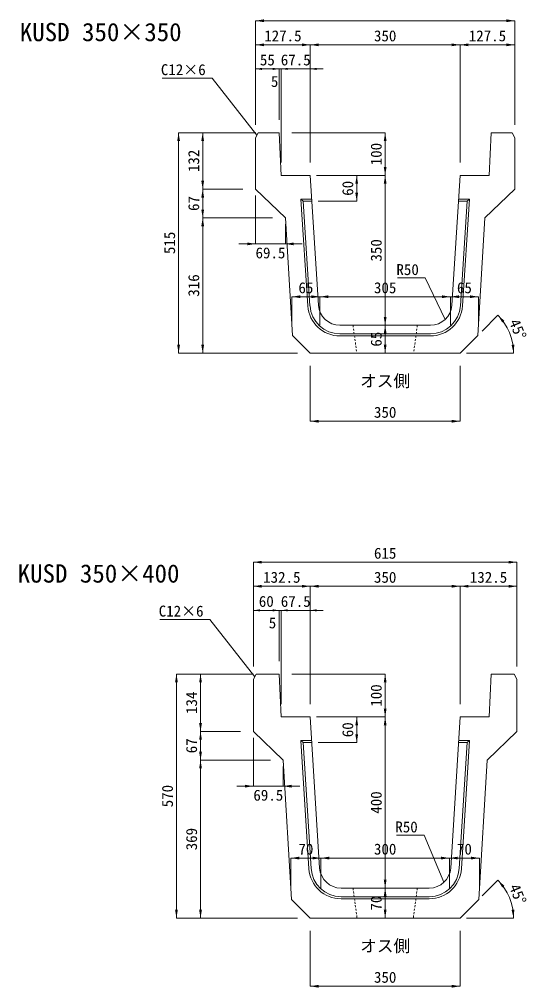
# Model space of a CAD drawing. Units: millimetres at full size, sheet at 1:20; some dimension numbers follow another scale. Extents: x 427 to 11009, y -9956 to -359.
# Drawn here: x 457 to 1641, y -7211 to -4949 of the extents above; entities that cross this region are included whole.
import ezdxf
from ezdxf.enums import TextEntityAlignment as Align

# ---------------------------------------------------------------- set-up
doc = ezdxf.new("R2010")
doc.units = ezdxf.units.MM
doc.header["$LTSCALE"] = 20
doc.linetypes.add('USER1', pattern=[0.405, 0.225, -0.18])
doc.layers.add('0_2', color=7, linetype='Continuous')
doc.layers.add('寸法線', color=7, linetype='Continuous', lineweight=9)
doc.layers.add('本体', color=2, linetype='Continuous', lineweight=13)
doc.styles.add('ＭＳ ゴシック', font='')
doc.styles.get('ＭＳ ゴシック').set_extended_font_data('MS Gothic')

# ---------------------------------------------------------------- blocks, each defined once
blk = doc.blocks.new('filled_arrow')
at = {"color": 0, "linetype": 'Continuous', "lineweight": -2}
blk.add_solid([(7.5, 1.25), (0, 0), (7.5, -1.25)], dxfattribs=at)

msp = doc.modelspace()

# ---------------------------------------------------------------- linework, layer by layer
at = {"layer": '寸法線'}
for p, q in [((1008.74, -4952.38), (1613.74, -4952.38)), ((1008.74, -5195.86), (1008.74, -4952.38)), ((1613.74, -5195.86), (1613.74, -4952.38)), ((1008.74, -5008.63), (1136.24, -5008.63)), ((1008.74, -5195.86), (1008.74, -5008.63)), ((1136.24, -5283.86), (1136.24, -5008.63)), ((1136.24, -5008.63), (1486.24, -5008.63)), ((1136.24, -5283.86), (1136.24, -5008.63)), ((1486.24, -5283.86), (1486.24, -5008.63)), ((1486.24, -5008.63), (1613.74, -5008.63)), ((1486.24, -5283.86), (1486.24, -5008.63)), ((1613.74, -5195.86), (1613.74, -5008.63)), ((1008.74, -5064.88), (1063.74, -5064.88)), ((1008.74, -5195.86), (1008.74, -5064.88)), ((1033.74, -5064.88), (1098.74, -5064.88)), ((1053.74, -5064.88), (1166.24, -5064.88)), ((1063.74, -5183.86), (1063.74, -5064.88)), ((1063.74, -5183.86), (1063.74, -5064.88)), ((1068.74, -5283.86), (1068.74, -5064.88)), ((1068.74, -5283.86), (1068.74, -5064.88)), ((1136.24, -5283.86), (1136.24, -5064.88)), ((829.01, -5213.86), (829.01, -5728.86)), ((1009.24, -5213.86), (829.01, -5213.86)), ((885.26, -5213.86), (885.26, -5345.86)), ((1009.24, -5213.86), (885.26, -5213.86)), ((1093.74, -5213.86), (1311.24, -5213.86)), ((1311.24, -5213.86), (1311.24, -5313.86)), ((1151.24, -5313.86), (1244.82, -5313.86)), ((1166.24, -5313.86), (1311.24, -5313.86)), ((1166.24, -5313.86), (1311.24, -5313.86)), ((1244.82, -5313.86), (1244.82, -5373.86)), ((1311.24, -5313.86), (1311.24, -5663.86)), ((978.74, -5345.86), (885.26, -5345.86)), ((885.26, -5345.86), (885.26, -5412.86)), ((978.74, -5345.86), (885.26, -5345.86)), ((1008.74, -5360.86), (1008.74, -5473.69)), ((1155.1, -5373.86), (1244.82, -5373.86)), ((1048.24, -5412.86), (885.26, -5412.86)), ((885.26, -5412.86), (885.26, -5728.86)), ((1048.24, -5412.86), (885.26, -5412.86)), ((1078.24, -5427.86), (1078.24, -5473.69)), ((969.74, -5473.69), (1117.24, -5473.69)), ((1093.74, -5597.14), (1158.74, -5597.14)), ((1093.74, -5663.86), (1093.74, -5597.14)), ((1158.74, -5663.86), (1158.74, -5597.14)), ((1158.74, -5597.14), (1463.74, -5597.14)), ((1158.74, -5663.86), (1158.74, -5597.14)), ((1463.74, -5663.86), (1463.74, -5597.14)), ((1463.74, -5597.14), (1528.74, -5597.14)), ((1463.74, -5663.86), (1463.74, -5597.14)), ((1528.74, -5663.86), (1528.74, -5597.14)), ((1537.87, -5677.24), (1574.49, -5640.61)), ((1235.63, -5663.86), (1311.24, -5663.86)), ((1235.63, -5663.86), (1311.24, -5663.86)), ((1311.24, -5663.86), (1311.24, -5728.86)), ((1106.24, -5728.86), (829.01, -5728.86)), ((1106.24, -5728.86), (885.26, -5728.86)), ((1166.24, -5728.86), (1311.24, -5728.86)), ((1501.24, -5728.86), (1611.04, -5728.86)), ((1136.24, -5758.86), (1136.24, -5888.12)), ((1486.24, -5758.86), (1486.24, -5888.12)), ((1136.24, -5888.12), (1486.24, -5888.12)), ((1003.74, -6217.38), (1618.74, -6217.38)), ((1003.74, -6460.86), (1003.74, -6217.38)), ((1618.74, -6460.86), (1618.74, -6217.38)), ((1003.74, -6273.63), (1136.24, -6273.63)), ((1003.74, -6460.86), (1003.74, -6273.63)), ((1136.24, -6548.86), (1136.24, -6273.63)), ((1136.24, -6273.63), (1486.24, -6273.63)), ((1136.24, -6548.86), (1136.24, -6273.63)), ((1486.24, -6548.86), (1486.24, -6273.63)), ((1486.24, -6273.63), (1618.74, -6273.63)), ((1486.24, -6548.86), (1486.24, -6273.63)), ((1618.74, -6460.86), (1618.74, -6273.63)), ((1003.74, -6329.88), (1063.74, -6329.88)), ((1003.74, -6460.86), (1003.74, -6329.88)), ((1033.74, -6329.88), (1098.74, -6329.88)), ((1053.74, -6329.88), (1166.24, -6329.88)), ((1063.74, -6448.86), (1063.74, -6329.88)), ((1063.74, -6448.86), (1063.74, -6329.88)), ((1068.74, -6548.86), (1068.74, -6329.88)), ((1068.74, -6548.86), (1068.74, -6329.88)), ((1136.24, -6548.86), (1136.24, -6329.88)), ((824.01, -6478.86), (824.01, -7048.86)), ((1004.24, -6478.86), (824.01, -6478.86)), ((880.26, -6478.86), (880.26, -6612.86)), ((1004.24, -6478.86), (880.26, -6478.86)), ((1093.74, -6478.86), (1311.24, -6478.86)), ((1311.24, -6478.86), (1311.24, -6578.86)), ((1151.24, -6578.86), (1244.82, -6578.86)), ((1166.24, -6578.86), (1311.24, -6578.86)), ((1166.24, -6578.86), (1311.24, -6578.86)), ((1244.82, -6578.86), (1244.82, -6638.86)), ((1311.24, -6578.86), (1311.24, -6978.86)), ((973.74, -6612.86), (880.26, -6612.86)), ((880.26, -6612.86), (880.26, -6679.86)), ((973.74, -6612.86), (880.26, -6612.86)), ((1003.74, -6627.86), (1003.74, -6740.69)), ((1154.99, -6638.86), (1244.82, -6638.86)), ((1043.24, -6679.86), (880.26, -6679.86)), ((880.26, -6679.86), (880.26, -7048.86)), ((1043.24, -6679.86), (880.26, -6679.86)), ((1073.24, -6694.86), (1073.24, -6740.69)), ((964.74, -6740.69), (1112.24, -6740.69)), ((1091.24, -6908.68), (1161.24, -6908.68)), ((1091.24, -6978.86), (1091.24, -6908.68)), ((1161.24, -6978.86), (1161.24, -6908.68)), ((1161.24, -6908.68), (1461.24, -6908.68)), ((1161.24, -6978.86), (1161.24, -6908.68)), ((1461.24, -6978.86), (1461.24, -6908.68)), ((1461.24, -6908.68), (1531.24, -6908.68)), ((1461.24, -6978.86), (1461.24, -6908.68)), ((1531.24, -6978.86), (1531.24, -6908.68)), ((1537.87, -6997.24), (1574.49, -6960.61)), ((1238.21, -6978.86), (1311.24, -6978.86)), ((1238.21, -6978.86), (1311.24, -6978.86)), ((1311.24, -6978.86), (1311.24, -7048.86)), ((1106.24, -7048.86), (824.01, -7048.86)), ((1106.24, -7048.86), (880.26, -7048.86)), ((1166.24, -7048.86), (1311.24, -7048.86)), ((1501.24, -7048.86), (1611.04, -7048.86)), ((1136.24, -7078.86), (1136.24, -7208.12)), ((1486.24, -7078.86), (1486.24, -7208.12)), ((1136.24, -7208.12), (1486.24, -7208.12))]:
    msp.add_line(p, q, dxfattribs=at)
for points in [[(1011.74, -5219.86), (907.3, -5086.18), (790.33, -5086.18)], [(1451.05, -5650.33), (1404.78, -5553.29), (1340.16, -5553.29)], [(1006.74, -6484.86), (902.3, -6351.18), (785.33, -6351.18)], [(1448.5, -6965.3), (1402.23, -6855.45), (1337.61, -6855.45)]]:
    msp.add_lwpolyline(points, dxfattribs=at)
for centre in [(1486.24, -5728.86), (1486.24, -7048.86)]:
    msp.add_arc(centre, 124.8, 0, 45, dxfattribs=at)
at = {"layer": '本体'}
for p, q in [((1008.74, -5225.86), (1014.74, -5213.86)), ((1014.74, -5213.86), (1063.74, -5213.86)), ((1063.74, -5213.86), (1068.74, -5313.86)), ((1558.74, -5213.86), (1553.74, -5313.86)), ((1558.74, -5213.86), (1607.74, -5213.86)), ((1613.74, -5225.86), (1607.74, -5213.86)), ((1008.74, -5225.86), (1008.74, -5345.86)), ((1613.74, -5225.86), (1613.74, -5345.86)), ((1068.74, -5313.86), (1136.24, -5313.86)), ((1136.24, -5313.86), (1155.73, -5617.07)), ((1486.24, -5313.86), (1466.75, -5617.07)), ((1486.24, -5313.86), (1553.74, -5313.86)), ((1008.74, -5345.86), (1078.24, -5412.86)), ((1613.74, -5345.86), (1544.24, -5412.86)), ((1078.24, -5412.86), (1095.22, -5687.84)), ((1544.24, -5412.86), (1527.26, -5687.84)), ((1205.63, -5663.86), (1416.85, -5663.86)), ((1136.24, -5728.86), (1095.22, -5687.84)), ((1486.24, -5728.86), (1527.26, -5687.84)), ((1136.24, -5728.86), (1486.24, -5728.86)), ((1003.74, -6490.86), (1009.74, -6478.86)), ((1003.74, -6490.86), (1003.74, -6612.86)), ((1009.74, -6478.86), (1063.74, -6478.86)), ((1063.74, -6478.86), (1068.74, -6578.86)), ((1558.74, -6478.86), (1553.74, -6578.86)), ((1558.74, -6478.86), (1612.74, -6478.86)), ((1618.74, -6490.86), (1612.74, -6478.86)), ((1618.74, -6490.86), (1618.74, -6612.86)), ((1068.74, -6578.86), (1136.24, -6578.86)), ((1136.24, -6578.86), (1158.31, -6931.98)), ((1486.24, -6578.86), (1464.17, -6931.98)), ((1486.24, -6578.86), (1553.74, -6578.86)), ((1003.74, -6612.86), (1073.24, -6679.86)), ((1618.74, -6612.86), (1549.24, -6679.86)), ((1073.24, -6679.86), (1092.84, -7005.46)), ((1549.24, -6679.86), (1529.64, -7005.46)), ((1208.21, -6978.86), (1414.27, -6978.86)), ((1136.24, -7048.86), (1092.84, -7005.46)), ((1486.24, -7048.86), (1529.64, -7005.46)), ((1136.24, -7048.86), (1486.24, -7048.86))]:
    msp.add_line(p, q, dxfattribs=at)
at = {"layer": '本体', "color": 4, "lineweight": 5}
for p, q in [((1114.72, -5368.86), (1130.78, -5618.67)), ((1139.78, -5368.86), (1114.72, -5368.86)), ((1114.72, -5368.86), (1120.06, -5373.86)), ((1120.06, -5373.86), (1135.77, -5618.35)), ((1140.1, -5373.86), (1120.06, -5373.86)), ((1482.38, -5373.86), (1502.42, -5373.86)), ((1482.7, -5368.86), (1507.76, -5368.86)), ((1502.42, -5373.86), (1486.71, -5618.35)), ((1507.76, -5368.86), (1491.7, -5618.67)), ((1507.76, -5368.86), (1502.42, -5373.86)), ((1205.63, -5683.86), (1416.85, -5683.86)), ((1205.63, -5688.86), (1416.85, -5688.86)), ((1114.63, -6633.86), (1133.36, -6933.54)), ((1139.68, -6633.86), (1114.63, -6633.86)), ((1114.63, -6633.86), (1119.95, -6638.86)), ((1119.95, -6638.86), (1138.35, -6933.23)), ((1139.99, -6638.86), (1119.95, -6638.86)), ((1482.49, -6638.86), (1502.53, -6638.86)), ((1482.8, -6633.86), (1507.85, -6633.86)), ((1502.53, -6638.86), (1484.13, -6933.23)), ((1507.85, -6633.86), (1489.12, -6933.54)), ((1507.85, -6633.86), (1502.53, -6638.86)), ((1208.21, -6998.86), (1414.27, -6998.86)), ((1208.21, -7003.86), (1414.27, -7003.86))]:
    msp.add_line(p, q, dxfattribs=at)
at = {"layer": '本体', "linetype": 'USER1', "lineweight": 9}
for p, q in [((1236.24, -5663.86), (1244.91, -5728.86)), ((1386.24, -5663.86), (1377.57, -5728.86)), ((1236.24, -6978.86), (1245.57, -7048.86)), ((1386.24, -6978.86), (1376.91, -7048.86))]:
    msp.add_line(p, q, dxfattribs=at)
at = {"layer": '本体', "color": 4, "lineweight": 5}
for centre, radius, start, end in [((1205.63, -5613.86), 75, 183.67824, 270), ((1205.63, -5613.86), 70, 183.67824, 270), ((1416.85, -5613.86), 70, 270, 356.32176), ((1416.85, -5613.86), 75, 270, 356.32176), ((1208.21, -6928.86), 75, 183.57633, 270), ((1208.21, -6928.86), 70, 183.57633, 270), ((1414.27, -6928.86), 70, 270, 356.42367), ((1414.27, -6928.86), 75, 270, 356.42367)]:
    msp.add_arc(centre, radius, start, end, dxfattribs=at)
at = {"layer": '本体'}
for centre, start, end in [((1205.63, -5613.86), 183.67824, 270), ((1416.85, -5613.86), 270, 356.32176), ((1208.21, -6928.86), 183.57633, 270), ((1414.27, -6928.86), 270, 356.42367)]:
    msp.add_arc(centre, 50, start, end, dxfattribs=at)

# ---------------------------------------------------------------- block references
at = {"layer": '寸法線'}
for p, xscale, yscale in [((1008.74, -4952.38), 2.6, 2.6), ((1008.74, -5008.63), 2.6, 2.6), ((1136.24, -5008.63), 2.6, 2.6), ((1486.24, -5008.63), 2.6, 2.6), ((1008.74, -5064.88), 2, 2), ((1068.74, -5064.88), 2, 2), ((1136.24, -5064.88), 2, 2), ((1078.24, -5473.69), 2.6, 2.6), ((1093.74, -5597.14), 2.6, 2.6), ((1158.74, -5597.14), 2.6, 2.6), ((1463.74, -5597.14), 2.6, 2.6), ((1136.24, -5888.12), 2.6, 2.6), ((1003.74, -6217.38), 2.6, 2.6), ((1003.74, -6273.63), 2.6, 2.6), ((1136.24, -6273.63), 2.6, 2.6), ((1486.24, -6273.63), 2.6, 2.6), ((1003.74, -6329.88), 2, 2), ((1068.74, -6329.88), 2, 2), ((1136.24, -6329.88), 2, 2), ((1073.24, -6740.69), 2.6, 2.6), ((1091.24, -6908.68), 2.6, 2.6), ((1161.24, -6908.68), 2.6, 2.6), ((1461.24, -6908.68), 2.6, 2.6), ((1136.24, -7208.12), 2.6, 2.6)]:
    msp.add_blockref('filled_arrow', p, dxfattribs=dict(at, xscale=xscale, yscale=yscale))
for p, xscale, yscale, rotation in [((1613.74, -4952.38), 2.6, 2.6, 180), ((1136.24, -5008.63), 2.6, 2.6, 180), ((1486.24, -5008.63), 2.6, 2.6, 180), ((1613.74, -5008.63), 2.6, 2.6, 180), ((1063.74, -5064.88), 2, 2, 180), ((1063.74, -5064.88), 2, 2, 180), ((829.01, -5213.86), 2.6, 2.6, 270), ((885.26, -5213.86), 2.6, 2.6, 270), ((1011.74, -5219.86), 0.173, 0.173, 128), ((1311.24, -5213.86), 2.6, 2.6, 270), ((1244.82, -5313.86), 2.6, 2.6, 270), ((1311.24, -5313.86), 2.6, 2.6, 90), ((1311.24, -5313.86), 2.6, 2.6, 270), ((885.26, -5345.86), 2.6, 2.6, 90), ((885.26, -5345.86), 2.6, 2.6, 270), ((1244.82, -5373.86), 2.6, 2.6, 90), ((885.26, -5412.86), 2.6, 2.6, 90), ((885.26, -5412.86), 2.6, 2.6, 270), ((1008.74, -5473.69), 2.6, 2.6, 180), ((1158.74, -5597.14), 2.6, 2.6, 180), ((1463.74, -5597.14), 2.6, 2.6, 180), ((1528.74, -5597.14), 2.6, 2.6, 180), ((1311.24, -5663.86), 2.6, 2.6, 90), ((1451.05, -5650.33), 0.173, 0.173, 115.5), ((1574.49, -5640.61), 2.6, 2.6, 310.5), ((1311.24, -5663.86), 2.6, 2.6, 270), ((829.01, -5728.86), 2.6, 2.6, 90), ((885.26, -5728.86), 2.6, 2.6, 90), ((1311.24, -5728.86), 2.6, 2.6, 90), ((1611.04, -5728.86), 2.6, 2.6, 94.5), ((1486.24, -5888.12), 2.6, 2.6, 180), ((1618.74, -6217.38), 2.6, 2.6, 180), ((1136.24, -6273.63), 2.6, 2.6, 180), ((1486.24, -6273.63), 2.6, 2.6, 180), ((1618.74, -6273.63), 2.6, 2.6, 180), ((1063.74, -6329.88), 2, 2, 180), ((1063.74, -6329.88), 2, 2, 180), ((824.01, -6478.86), 2.6, 2.6, 270), ((880.26, -6478.86), 2.6, 2.6, 270), ((1006.74, -6484.86), 0.173, 0.173, 128), ((1311.24, -6478.86), 2.6, 2.6, 270), ((1311.24, -6578.86), 2.6, 2.6, 90), ((1244.82, -6578.86), 2.6, 2.6, 270), ((1311.24, -6578.86), 2.6, 2.6, 270), ((880.26, -6612.86), 2.6, 2.6, 90), ((880.26, -6612.86), 2.6, 2.6, 270), ((1244.82, -6638.86), 2.6, 2.6, 90), ((880.26, -6679.86), 2.6, 2.6, 90), ((880.26, -6679.86), 2.6, 2.6, 270), ((1003.74, -6740.69), 2.6, 2.6, 180), ((1161.24, -6908.68), 2.6, 2.6, 180), ((1461.24, -6908.68), 2.6, 2.6, 180), ((1531.24, -6908.68), 2.6, 2.6, 180), ((1311.24, -6978.86), 2.6, 2.6, 90), ((1448.5, -6965.3), 0.173, 0.173, 112.8), ((1574.49, -6960.61), 2.6, 2.6, 310.5), ((1311.24, -6978.86), 2.6, 2.6, 270), ((824.01, -7048.86), 2.6, 2.6, 90), ((880.26, -7048.86), 2.6, 2.6, 90), ((1311.24, -7048.86), 2.6, 2.6, 90), ((1611.04, -7048.86), 2.6, 2.6, 94.5), ((1486.24, -7208.12), 2.6, 2.6, 180)]:
    msp.add_blockref('filled_arrow', p, dxfattribs=dict(at, xscale=xscale, yscale=yscale, rotation=rotation))

# ---------------------------------------------------------------- texts
at = {"layer": '0_2', "style": 'ＭＳ ゴシック'}
for s, height, p in [('KUSD 350×350', 42.72, (647.22, -4978.72)), ('オス側', 28.48, (1311.24, -5793.65)), ('KUSD 350×400', 42.72, (642.22, -6243.72)), ('オス側', 28.48, (1311.24, -7113.65))]:
    msp.add_text(s, height=height, dxfattribs=at).set_placement(p, align=Align.MIDDLE_CENTER)
at = {"layer": '寸法線', "style": 'ＭＳ ゴシック'}
for s, p in [('127.5', (1072.49, -4987.63)), ('350', (1311.24, -4987.63)), ('127.5', (1549.99, -4987.63)), ('55', (1036.24, -5043.88)), ('67.5', (1102.49, -5043.88)), ('5', (1053.21, -5094.12)), ('69.5', (1043.49, -5494.69)), ('65', (1126.24, -5576.14)), ('305', (1311.24, -5576.14)), ('65', (1496.24, -5576.14)), ('350', (1311.24, -5867.12)), ('615', (1311.24, -6196.38)), ('132.5', (1069.99, -6252.63)), ('350', (1311.24, -6252.63)), ('132.5', (1552.49, -6252.63)), ('60', (1033.74, -6308.88)), ('67.5', (1102.49, -6308.88)), ('5', (1048.21, -6359.12)), ('69.5', (1038.49, -6761.69)), ('70', (1126.24, -6887.68)), ('300', (1311.24, -6887.68)), ('70', (1496.24, -6887.68)), ('350', (1311.24, -7187.12))]:
    msp.add_text(s, height=25.63, dxfattribs=at).set_placement(p, align=Align.MIDDLE_CENTER)
for s, p in [('C12×6', (892.3, -5053.78)), ('R50', (1389.78, -5520.89)), ('C12×6', (887.3, -6318.78)), ('R50', (1387.23, -6823.05))]:
    msp.add_text(s, height=25.63, dxfattribs=at).set_placement(p, align=Align.TOP_RIGHT)
for s, rotation, p in [('100', 90, (1290.24, -5263.86)), ('132', 90, (864.26, -5279.86)), ('60', 90, (1223.82, -5343.86)), ('67', 90, (864.26, -5379.36)), ('515', 90, (808.01, -5471.36)), ('350', 90, (1290.24, -5488.86)), ('316', 90, (864.26, -5570.86)), ('45°', 292.5, (1620.94, -5673.06)), ('65', 90, (1290.24, -5696.36)), ('100', 90, (1290.24, -6528.86)), ('134', 90, (859.26, -6545.86)), ('60', 90, (1223.82, -6608.86)), ('67', 90, (859.26, -6646.36)), ('570', 90, (803.01, -6763.86)), ('400', 90, (1290.24, -6778.86)), ('369', 90, (859.26, -6864.36)), ('45°', 292.5, (1620.94, -6993.06)), ('70', 90, (1290.24, -7013.86))]:
    msp.add_text(s, height=25.63, rotation=rotation, dxfattribs=at).set_placement(p, align=Align.MIDDLE_CENTER)

doc.saveas('drawing.dxf')
